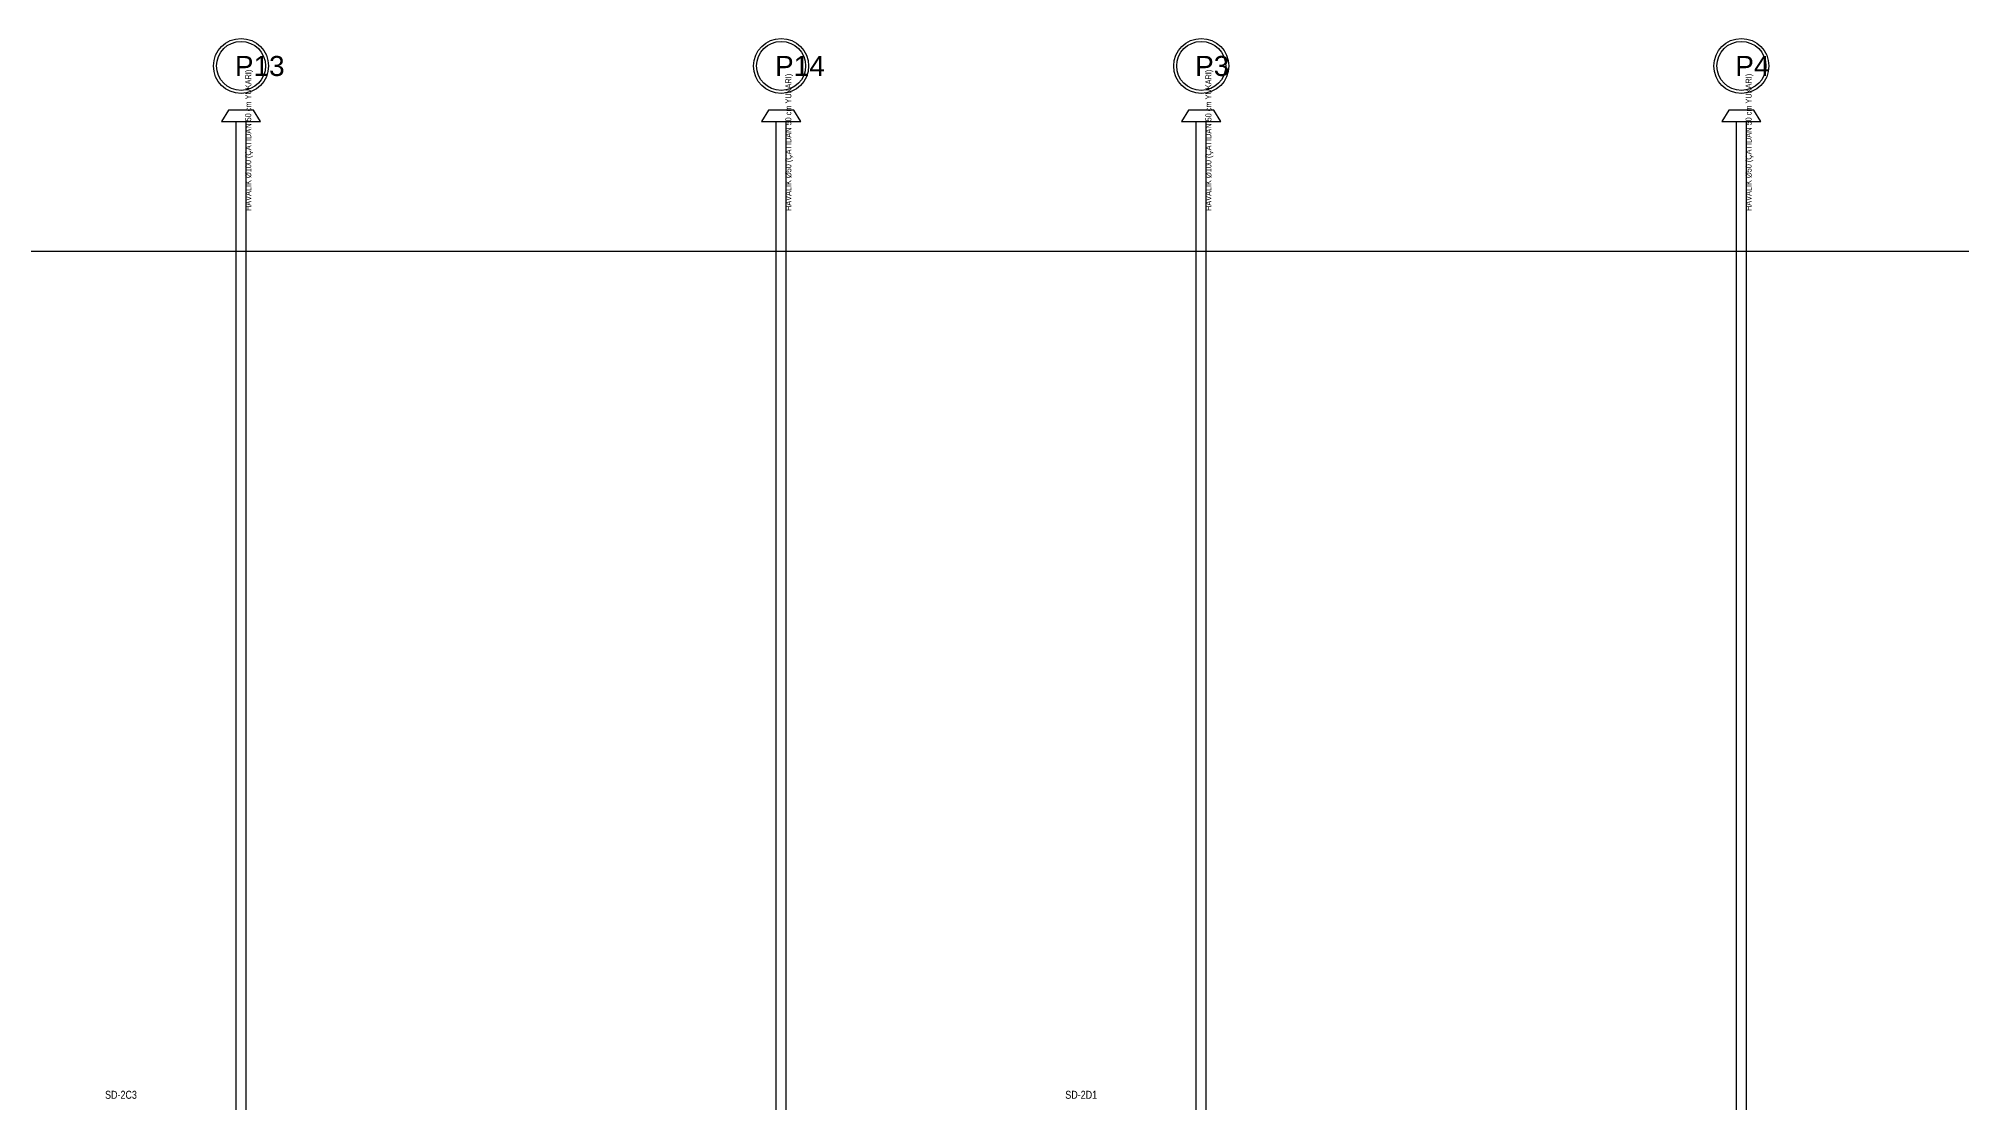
# Model space of a CAD drawing. Header units: centimetres. Extents: x 247996 to 314900, y -468471 to -440326.
# Drawn here: x 270078 to 272000, y -442951 to -441888 of the extents above; entities that cross this region are included whole.
import ezdxf
from ezdxf.enums import TextEntityAlignment as Align

# ---------------------------------------------------------------- set-up
doc = ezdxf.new("R2010")
doc.units = ezdxf.units.CM
doc.layers.add('SCOTT-MTY-PISSU-CAP', color=211, linetype='Continuous', lineweight=30)
for name, color, linetype in [('SCOTT-MTY-PISSU-KOLONNO', 211, 'Continuous'), ('SCOTT-MTY-PVC', 43, 'Continuous'), ('SCOTT-MTY-SAYAC', 3, 'Continuous'), ('SCOTT-MTY-SEMA', 8, 'Continuous')]:
    doc.layers.add(name, color=color, linetype=linetype)
doc.styles.add('ANOTATIVO', font='arial.ttf')
doc.styles.add('ROTAS', font='arial.ttf')

# ---------------------------------------------------------------- blocks, each defined once
blk = doc.blocks.new('MTY-KOLON NO PIS SU')
at = {"color": 6, "linetype": 'Continuous', "ltscale": 100}
blk.add_circle((0, 0), 27.5, dxfattribs=at)
at = {"color": 7, "linetype": 'Continuous', "ltscale": 100}
blk.add_circle((0, 0), 24.5, dxfattribs=at)
at = {"style": 'ANOTATIVO', "width": 0.65}
blk.add_attdef('K', text='', height=20, dxfattribs=at).set_placement((0, 0), align=Align.MIDDLE_LEFT)

msp = doc.modelspace()

# ---------------------------------------------------------------- linework, layer by layer
at = {"layer": 'SCOTT-MTY-PVC'}
for p, q in [((270275, -441990), (270275, -441970.4)), ((270285, -441990), (270285, -441970.4)), ((270815, -441990), (270815, -441970.4)), ((270825, -441990), (270825, -441970.4)), ((271235, -441990), (271235, -441970.4)), ((271245, -441990), (271245, -441970.4)), ((271775, -441990), (271775, -441970.4)), ((271785, -441990), (271785, -441970.4)), ((270275, -445910), (270275, -441990)), ((270285, -445910), (270285, -441990)), ((270815, -445910), (270815, -441990)), ((270825, -445910), (270825, -441990)), ((271235, -445910), (271235, -441990)), ((271245, -445910), (271245, -441990)), ((271775, -445910), (271775, -441990)), ((271785, -445910), (271785, -441990))]:
    msp.add_line(p, q, dxfattribs=at)
for points in [[(270260.4, -441970.4), (270299.6, -441970.4), (270292.6, -441959.2), (270267.4, -441959.2)], [(270800.4, -441970.4), (270839.6, -441970.4), (270832.6, -441959.2), (270807.4, -441959.2)], [(271220.4, -441970.4), (271259.6, -441970.4), (271252.6, -441959.2), (271227.4, -441959.2)], [(271760.4, -441970.4), (271799.6, -441970.4), (271792.6, -441959.2), (271767.4, -441959.2)]]:
    msp.add_lwpolyline(points, close=True, dxfattribs=at)
at = {"layer": 'SCOTT-MTY-SEMA'}
msp.add_lwpolyline([(258900, -442100), (276550, -442100)], dxfattribs=at)

# ---------------------------------------------------------------- block references
at = {"layer": 'SCOTT-MTY-PISSU-KOLONNO'}
ref = msp.add_blockref('MTY-KOLON NO PIS SU', (270280, -441915), dxfattribs=at)
ref.add_attrib('K', 'P13', (270273.9, -441925), dxfattribs={"height": 20, "style": 'ANOTATIVO'})
ref = msp.add_blockref('MTY-KOLON NO PIS SU', (270820, -441915), dxfattribs=at)
ref.add_attrib('K', 'P14', (270813.9, -441925), dxfattribs={"height": 20, "style": 'ANOTATIVO'})
ref = msp.add_blockref('MTY-KOLON NO PIS SU', (271240, -441915), dxfattribs=at)
ref.add_attrib('K', 'P3', (271233.9, -441925), dxfattribs={"height": 20, "style": 'ANOTATIVO'})
ref = msp.add_blockref('MTY-KOLON NO PIS SU', (271780, -441915), dxfattribs=at)
ref.add_attrib('K', 'P4', (271773.9, -441925), dxfattribs={"height": 20, "style": 'ANOTATIVO'})

# ---------------------------------------------------------------- texts
at = {"layer": 'SCOTT-MTY-PISSU-CAP', "style": 'ROTAS', "width": 0.8}
for s, p in [('HAVALIK Ø100 (ÇATIDAN 50 cm YUKARI)', (270292, -442060)), ('HAVALIK Ø50 (ÇATIDAN 50 cm YUKARI)', (270832, -442060)), ('HAVALIK Ø100 (ÇATIDAN 50 cm YUKARI)', (271252, -442060)), ('HAVALIK Ø50 (ÇATIDAN 50 cm YUKARI)', (271792, -442060))]:
    msp.add_text(s, height=6, rotation=90, dxfattribs=at).set_placement(p, align=Align.BOTTOM_LEFT)
at = {"layer": 'SCOTT-MTY-SAYAC', "style": 'ROTAS', "width": 0.8}
for s, p in [('SD-2C3', (270160, -442950)), ('SD-2D1', (271120, -442950))]:
    msp.add_text(s, height=8, dxfattribs=at).set_placement(p, align=Align.BOTTOM_CENTER)

doc.saveas('drawing.dxf')
